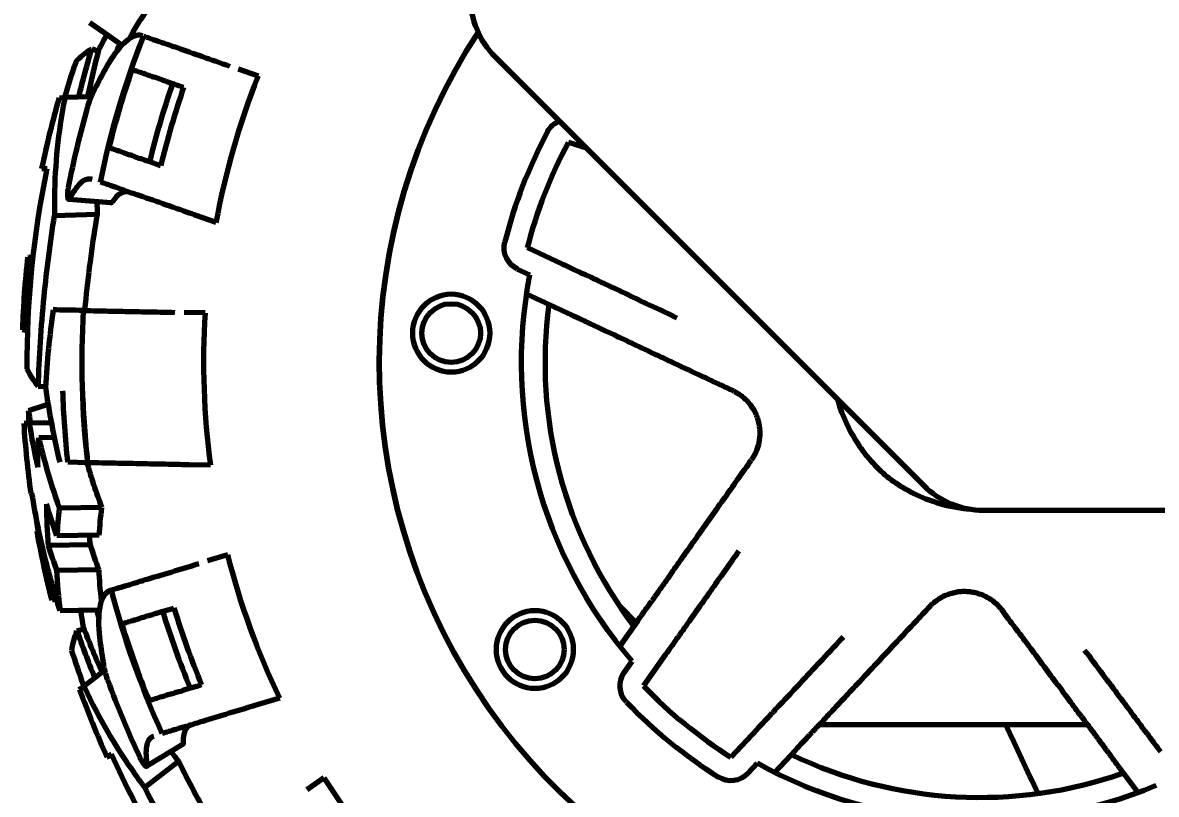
# Model space of a CAD drawing. Header units: millimetres. Extents: x 0 to 1189, y 0 to 841.
# Drawn here: x 534.58 to 582.82, y 286.58 to 319.4 of the extents above; entities that cross this region are included whole.
import ezdxf

# ---------------------------------------------------------------- set-up
doc = ezdxf.new("R2010")
doc.units = ezdxf.units.MM
doc.header["$LTSCALE"] = 0.75
doc.layers.add('FD_Dimensions', color=7, linetype='Continuous', lineweight=35)
doc.layers.add('Visible', color=7, linetype='Continuous', lineweight=70)
doc.styles.get("Standard").update_dxf_attribs({"font": 'arial.ttf'})
doc.dimstyles.new('Dim-ISO-25', dxfattribs={"dimtxt": 3.5, "dimasz": 3.5, "dimexe": 2.1, "dimexo": 2.1, "dimgap": 1.4, "dimtad": 1, "dimzin": 12, "dimdsep": 46, "dimtxsty": 'Standard', "dimcen": 0, "dimazin": 3, "dimtp": 0.1, "dimtm": 0.1, "dimtfac": 0.714286, "dimtmove": 0, "dimatfit": 3, "dimfxl": 1, "dimtzin": 12, "dimarcsym": 0})

# ---------------------------------------------------------------- blocks, each defined once
blk = doc.blocks.new('*D31')
at = {"layer": 'Defpoints', "color": 0, "transparency": 16777216}
for p in [(586.804795, 358.159183), (807.04622, 358.159183), (572.723978, 264.278999)]:
    blk.add_point(p, dxfattribs=at)
at = {"layer": 'FD_Dimensions', "color": 0, "lineweight": -2, "transparency": 16777216}
for p, q in [((588.904795, 358.159183), (809.14622, 358.159183)), ((807.04622, 267.778999), (807.04622, 354.659183)), ((574.823978, 264.278999), (809.14622, 264.278999))]:
    blk.add_line(p, q, dxfattribs=at)
at = {"layer": 'FD_Dimensions', "color": 0, "transparency": 16777216}
for points in [[(806.462887, 354.659183), (807.629554, 354.659183), (807.04622, 358.159183)], [(806.462887, 267.778999), (807.629554, 267.778999), (807.04622, 264.278999)]]:
    blk.add_solid(points, dxfattribs=at)
at = {"layer": 'FD_Dimensions', "color": 0, "transparency": 16777216, "insert": (803.858021, 311.219091), "char_height": 3.5, "attachment_point": 5, "rotation": 90}
blk.add_mtext('93.88', dxfattribs=at)

msp = doc.modelspace()

# ---------------------------------------------------------------- linework, layer by layer
at = {"layer": 'Visible', "extrusion": (0, 1, 0)}
for p, q in [((538.076, 318.956), (537.441, 319.404)), ((538.801, 318.446), (538.076, 318.956)), ((537.521, 318.298), (537.811, 318.193)), ((554.682, 317.955), (572.919, 299.717)), ((544.607, 317.136), (543.76, 317.431)), ((537.486, 316.253), (536.373, 316.218)), ((558.573, 314.064), (557.799, 314.305)), ((538.333, 311.737), (536.536, 311.884)), ((535.934, 311.201), (537.745, 311.259)), ((542.818, 310.908), (541.962, 311.205)), ((557.54, 309.138), (556.065, 309.829)), ((555.64, 308.924), (556.165, 308.678)), ((557.205, 307.307), (556.024, 307.861)), ((542.343, 307.054), (541.446, 307.072)), ((535.244, 303.926), (535.553, 303.936)), ((535.569, 303.128), (534.827, 302.898)), ((535.66, 303.156), (535.569, 303.128)), ((534.637, 302.366), (534.857, 302.37)), ((535.796, 302.383), (534.857, 302.37)), ((535.919, 301.76), (535.265, 301.75)), ((537.342, 300.685), (536.502, 300.702)), ((537.342, 300.685), (537.345, 300.685)), ((542.566, 300.577), (541.66, 300.596)), ((534.974, 299.371), (534.938, 299.37)), ((537.947, 298.775), (536.143, 298.749)), ((575.465, 298.663), (759.513, 298.663)), ((535.191, 297.777), (535.224, 297.788)), ((537.46, 297.185), (535.669, 297.159)), ((537.84, 297.598), (536.037, 297.573)), ((543.305, 296.765), (542.447, 296.505)), ((537.829, 296.129), (536.023, 296.104)), ((538.355, 295.269), (538.318, 295.258)), ((536.015, 294.892), (535.83, 294.835)), ((536.952, 294.399), (536.175, 294.388)), ((537.839, 294.411), (536.952, 294.399)), ((559.971, 294.598), (560.691, 293.877)), ((560.74, 293.946), (559.987, 292.88)), ((536.89, 293.539), (537.186, 293.625)), ((561.936, 292.52), (560.996, 291.19)), ((538.063, 291.864), (537.184, 291.182)), ((560.179, 291.767), (560.514, 292.24)), ((545.519, 290.674), (544.651, 290.412)), ((568.482, 289.547), (579.885, 289.547)), ((565.829, 289.347), (564.716, 288.157)), ((541.403, 288.709), (539.862, 287.772)), ((567.467, 288.463), (566.575, 287.51)), ((539.777, 286.865), (541.209, 287.977)), ((565.446, 287.474), (565.842, 287.897)), ((581.267, 287.696), (582.047, 286.65)), ((547.4, 287.277), (546.664, 286.765))]:
    msp.add_line(p, q, dxfattribs=at)
at = {"layer": 'Visible', "extrusion": (1e-16, 0, -1)}
for centre in [(-552.815, 306.198), (-556.375, 292.739)]:
    msp.add_circle(centre, 1.65, dxfattribs=at)
at = {"layer": 'Visible'}
for centre in [(552.815, 306.198), (556.375, 292.739)]:
    msp.add_circle(centre, 1.25, dxfattribs=at)
for centre, radius, start, end in [((557.227, 320.501), 3.6, 180, 225), ((575.305, 304.947), 25.55, 146.6602, 345.7614), ((575.305, 304.947), 39.034, 159.6618, 160.1552), ((575.305, 304.947), 35.842, 160.936, 166.4939), ((575.305, 304.947), 39.494, 164.0021, 169.1412), ((575.305, 304.947), 20.85, 151.8744, 165.7615), ((575.305, 304.947), 18.5, 172.3265, 217.3094), ((575.305, 304.947), 33.029, 176.3432, 187.6036), ((575.305, 304.947), 38.201, 181.8277, 186.4065), ((575.465, 302.263), 3.6, 225, 270), ((575.305, 304.947), 39.034, 195.6618, 196.1552), ((575.305, 304.947), 35.842, 196.936, 202.4939), ((575.305, 304.947), 39.494, 200.0021, 205.1412), ((575.305, 304.947), 19.85, 223.8744, 237.7615), ((575.305, 304.947), 20.85, 223.8744, 237.7615), ((575.305, 304.947), 18.5, 244.3265, 289.3094), ((575.305, 304.947), 33.029, 212.3432, 223.6036)]:
    msp.add_arc(centre, radius, start, end, dxfattribs=at)
at = {"layer": 'Visible', "extrusion": (1e-16, 0, -1)}
for centre, radius, start, end in [((-575.305, 304.947), 25.55, 194.2386, 33.3398), ((-575.305, 304.947), 38.198, 11.5928, 21.3217), ((-575.305, 304.947), 39, 19.9908, 20.3249), ((-575.305, 304.947), 40.53, 16.1457, 18.4041), ((-575.305, 304.947), 38.155, 13.8513, 19.0712), ((-575.305, 304.947), 33.029, 10.3964, 21.6568), ((-575.305, 304.947), 36.332, 13.583, 19.0656), ((-575.305, 304.947), 40.75, 11.6634, 16.0454), ((-557.799, 314.305), 1, 28.1256, 67.1555), ((-575.305, 304.947), 19.85, 14.2385, 28.1256), ((-575.305, 304.947), 40.53, 359.5959, 11.738), ((-556.065, 309.829), 1, 295.0991, 14.2385), ((-575.305, 304.947), 40.75, 1.9546, 6.3366), ((-575.305, 304.947), 19.5, 319.3336, 11.0305), ((-575.305, 304.947), 38.198, 353.5928, 3.3217), ((-575.305, 304.947), 39.034, 353.7563, 358.2365), ((-575.305, 304.947), 40.75, 352.1341, 356.3689), ((-575.305, 304.947), 40.75, 345.6311, 349.8659), ((-575.305, 304.947), 33.029, 334.3964, 345.6568), ((-575.305, 304.947), 38.198, 335.5928, 345.3217), ((-575.305, 304.947), 39, 343.9908, 344.3249), ((-575.305, 304.947), 36.332, 337.583, 343.0656), ((-575.305, 304.947), 38.155, 337.8513, 343.0712), ((-575.305, 304.947), 40.53, 340.1457, 342.4041), ((-560.996, 291.19), 1, 316.1256, 35.265), ((-575.305, 304.947), 40.75, 335.6634, 340.0454), ((-575.305, 304.947), 40.53, 323.5959, 335.738), ((-575.305, 304.947), 19.5, 247.3336, 299.0305), ((-564.716, 288.157), 1, 223.0991, 302.2385)]:
    msp.add_arc(centre, radius, start, end, dxfattribs=at)
for centre, major_axis, ratio, start_param, end_param in [((589.085, 297.968), (-52.716, 18.997), 0.196114, 0.08149, 0.150213), ((577.931, 307.272), (-39.803, 12.032), 0.922984, -0.082163, -0.028667), ((590.568, 307.326), (56.006, 1.777), 0.196114, 2.99138, 3.060103), ((582.204, 300.566), (46.986, 0.672), 0.707106, 3.159804, 3.197451), ((581.753, 306.122), (47.169, 0.673), 0.707106, 2.902593, 2.944348), ((585.066, 297.191), (47.247, 0.674), 0.579245, 3.181116, 3.224127), ((581.567, 304.63), (45.243, 0.643), 0.7071, 2.892808, 2.926871), ((590.556, 307.401), (53.814, 15.617), 0.196114, 3.223082, 3.291805), ((576.063, 308.372), (39.274, 13.661), 0.922984, 3.05943, 3.112925)]:
    msp.add_ellipse(centre, major_axis=major_axis, ratio=ratio, start_param=start_param, end_param=end_param, dxfattribs=at)
at = {"layer": 'Visible'}
for centre, major_axis, ratio, start_param, end_param in [((580.024, 302.595), (-45.325, 3.712), 0.768445, -0.330094, -0.300629), ((577.084, 301.925), (-41.573, 0.856), 0.922984, -0.115233, -0.028667), ((581.966, 306.289), (47.378, 0.675), 0.707105, 3.238675, 3.295086), ((585.104, 297.149), (49.09, 0.702), 0.579244, 3.060617, 3.102012), ((581.651, 304.635), (47.078, 0.671), 0.707105, 3.347881, 3.380548), ((580.506, 305.818), (38.851, 23.638), 0.768445, 2.811499, 2.840964)]:
    msp.add_ellipse(centre, major_axis=major_axis, ratio=ratio, start_param=start_param, end_param=end_param, dxfattribs=at)
for points in [[(539.122, 318.722), (539.339, 319.112), (539.567, 319.487), (539.803, 319.841)], [(537.826, 318.247), (537.932, 318.465), (538.042, 318.683), (538.155, 318.901)], [(536.961, 316.236), (537.138, 316.939), (537.325, 317.627), (537.521, 318.298)], [(536.142, 316.21), (536.142, 316.21), (536.217, 316.213), (536.373, 316.218)], [(535.622, 313.192), (535.47, 313.188), (535.396, 313.185), (535.396, 313.185)], [(534.804, 309.445), (534.804, 309.445), (534.873, 309.42), (535.017, 309.368)], [(560.369, 307.813), (560.368, 307.814), (560.368, 307.814), (560.367, 307.814)], [(537.171, 307.16), (536.683, 307.171), (536.244, 307.18), (535.877, 307.187)], [(534.796, 306.259), (534.649, 306.312), (534.579, 306.337), (534.579, 306.337)], [(535.55, 303.88), (535.699, 302.84), (535.9, 301.776), (536.157, 300.709)], [(569.254, 303.383), (569.257, 303.372), (569.26, 303.36), (569.263, 303.349)], [(534.929, 302.371), (534.893, 302.545), (534.858, 302.72), (534.827, 302.898)], [(534.827, 302.898), (534.827, 302.722), (534.829, 302.546), (534.831, 302.369)], [(537.947, 298.775), (537.709, 299.411), (537.499, 300.049), (537.319, 300.685)], [(535.592, 298.926), (535.595, 298.339), (535.621, 297.749), (535.669, 297.159)], [(535.111, 298.581), (535.146, 298.315), (535.184, 298.051), (535.224, 297.788)], [(537.46, 297.185), (537.448, 297.321), (537.438, 297.457), (537.429, 297.593)], [(536.023, 296.104), (536.043, 295.55), (536.094, 294.974), (536.175, 294.388)], [(537.935, 294.823), (537.882, 295.267), (537.847, 295.704), (537.829, 296.129)], [(563.74, 295.071), (563.74, 295.07), (563.739, 295.069), (563.739, 295.069)], [(537.166, 293.677), (537.125, 293.916), (537.085, 294.157), (537.048, 294.4)], [(537.649, 291.543), (537.378, 292.214), (537.125, 292.881), (536.89, 293.539)], [(567.964, 291.628), (567.963, 291.627), (567.963, 291.627), (567.962, 291.626)], [(537.001, 291.04), (537.001, 291.04), (537.06, 291.086), (537.184, 291.182)], [(581.124, 290.896), (581.125, 290.896), (581.125, 290.895), (581.126, 290.895)], [(576.401, 289.547), (576.851, 288.586), (577.312, 287.602), (577.775, 286.613)], [(538.355, 288.293), (538.234, 288.199), (538.176, 288.154), (538.176, 288.154)]]:
    msp.add_open_spline(points, degree=3, dxfattribs=at)
for points, knots in [([(539.685, 318.849), (539.645, 318.863), (539.602, 318.871), (539.359, 318.881), (539.127, 318.763), (538.634, 318.288), (538.377, 317.939), (538.107, 317.462), (538.089, 317.429), (538.071, 317.396)], [2.3628766, 2.3628766, 2.3628766, 2.3628766, 2.4067943, 2.4067943, 2.6057136, 2.6057136, 2.8021395, 2.8021395, 2.8164491, 2.8164491, 2.8164491, 2.8164491]), ([(539.721, 318.836), (539.877, 318.782), (540.074, 318.713), (540.563, 318.543), (540.865, 318.438), (541.473, 318.227), (541.836, 318.101), (542.603, 317.834), (543.007, 317.693), (543.393, 317.559)], [-4.0816675, -4.0816675, -4.0816675, -4.0816675, -3.9618291, -3.9618291, -3.8252836, -3.8252836, -3.6886674, -3.6886674, -3.5563533, -3.5563533, -3.5563533, -3.5563533]), ([(539.244, 317.414), (539.393, 317.362), (539.575, 317.299), (540.045, 317.135), (540.347, 317.03), (540.881, 316.844), (541.145, 316.753), (541.429, 316.654)], [-4.069161, -4.069161, -4.069161, -4.069161, -3.9594341, -3.9594341, -3.8229021, -3.8229021, -3.7194059, -3.7194059, -3.7194059, -3.7194059]), ([(536.373, 316.218), (536.349, 316.097), (536.326, 315.975), (536.058, 314.503), (535.93, 313.116), (535.928, 311.555), (535.93, 311.378), (535.934, 311.201)], [-6.7908419, -6.7908419, -6.7908419, -6.7908419, -6.742069, -6.742069, -6.2007054, -6.2007054, -6.1314654, -6.1314654, -6.1314654, -6.1314654]), ([(537.577, 316.455), (537.556, 316.414), (537.536, 316.37), (537.478, 316.239), (537.443, 316.147), (537.389, 315.993), (537.371, 315.934), (537.353, 315.875), (537.349, 315.861), (537.344, 315.846), (537.34, 315.832)], [0.57737748, 0.57737748, 0.57737748, 0.57737748, 0.59475125, 0.59475125, 0.62625191, 0.62625191, 0.6448508, 0.6448508, 0.6448508, 0.64934478, 0.64934478, 0.64934478, 0.64934478]), ([(540.454, 313.318), (540.167, 313.418), (539.901, 313.511), (539.363, 313.698), (539.06, 313.803), (538.591, 313.966), (538.408, 314.03), (538.259, 314.082)], [-0.6503544, -0.6503544, -0.6503544, -0.6503544, -0.5458766, -0.5458766, -0.409261, -0.409261, -0.2999653, -0.2999653, -0.2999653, -0.2999653]), ([(536.619, 311.973), (536.771, 312.268), (536.928, 312.487), (537.24, 312.752), (537.391, 312.795), (537.531, 312.747)], [-0.3219243, -0.3219243, -0.3219243, -0.3219243, -0.1609373, -0.1609373, 0, 0, 0, 0]), ([(541.591, 311.334), (541.199, 311.471), (540.788, 311.614), (540.01, 311.885), (539.644, 312.012), (539.032, 312.225), (538.728, 312.33), (538.239, 312.501), (538.042, 312.569), (537.886, 312.623)], [-0.8176817, -0.8176817, -0.8176817, -0.8176817, -0.683213, -0.683213, -0.5456153, -0.5456153, -0.4089137, -0.4089137, -0.2898807, -0.2898807, -0.2898807, -0.2898807]), ([(536.518, 312.387), (536.511, 312.352), (536.505, 312.317), (536.494, 312.237), (536.489, 312.192), (536.483, 312.094), (536.483, 312.043), (536.489, 311.963), (536.496, 311.933), (536.515, 311.892), (536.527, 311.882), (536.558, 311.887), (536.576, 311.903), (536.603, 311.944), (536.611, 311.958), (536.619, 311.973)], [0.0011854, 0.0011854, 0.0011854, 0.0011854, 0.0118921, 0.0118921, 0.0261366, 0.0261366, 0.045713, 0.045713, 0.0638758, 0.0638758, 0.0833592, 0.0833592, 0.1044028, 0.1044028, 0.1129139, 0.1129139, 0.1129139, 0.1129139]), ([(538.394, 311.784), (538.513, 311.955), (538.634, 312.08), (538.87, 312.222), (538.984, 312.24), (539.093, 312.203), (539.094, 312.203), (539.095, 312.203)], [-0.2529301, -0.2529301, -0.2529301, -0.2529301, -0.1264637, -0.1264637, -0.0014004, -0.0014004, 0, 0, 0, 0]), ([(537.742, 311.786), (537.741, 311.67), (537.741, 311.554), (537.743, 311.379), (537.744, 311.319), (537.745, 311.259)], [17.2760773, 17.2760773, 17.2760773, 17.2760773, 17.32127312, 17.32127312, 17.3447499, 17.3447499, 17.3447499, 17.3447499]), ([(538.333, 311.737), (538.335, 311.737), (538.337, 311.737), (538.355, 311.74), (538.374, 311.755), (538.394, 311.784)], [0.08069478, 0.08069478, 0.08069478, 0.08069478, 0.08342407, 0.08342407, 0.10432825, 0.10432825, 0.10432825, 0.10432825]), ([(535.244, 303.926), (535.282, 305.171), (535.363, 306.453), (535.604, 308.901), (535.752, 310.053), (535.934, 311.201)], [11.0190937, 11.0190937, 11.0190937, 11.0190937, 11.4175674, 11.4175674, 11.7676704, 11.7676704, 11.7676704, 11.7676704]), ([(537.745, 311.259), (537.544, 310.061), (537.383, 308.858), (537.245, 307.495), (537.228, 307.327), (537.213, 307.16)], [-11.8170159, -11.8170159, -11.8170159, -11.8170159, -11.4510759, -11.4510759, -11.3995009, -11.3995009, -11.3995009, -11.3995009]), ([(541.962, 311.205), (541.844, 311.246), (541.704, 311.295), (541.594, 311.333), (541.592, 311.334), (541.591, 311.334)], [0.44681284, 0.44681284, 0.44681284, 0.44681284, 0.48438099, 0.48438099, 0.4848196, 0.4848196, 0.4848196, 0.4848196]), ([(557.54, 309.138), (557.655, 309.085), (557.79, 309.021), (558.002, 308.922), (558.117, 308.868), (558.278, 308.793), (558.353, 308.757), (558.435, 308.719), (558.46, 308.708), (558.465, 308.705)], [0.1496318, 0.1496318, 0.1496318, 0.1496318, 0.18774, 0.18774, 0.2254658, 0.2254658, 0.2626701, 0.2626701, 0.2949946, 0.2949946, 0.2949946, 0.2949946]), ([(560.369, 307.814), (559.979, 307.996), (559.652, 308.149), (559.102, 308.407), (558.849, 308.525), (558.57, 308.656), (558.499, 308.689), (558.465, 308.705)], [-8.9311151, -8.9311151, -8.9311151, -8.9311151, -8.6641467, -8.6641467, -8.3525826, -8.3525826, -8.1341697, -8.1341697, -8.1341697, -8.1341697]), ([(560.369, 307.814), (560.601, 307.705), (560.896, 307.566), (561.665, 307.206), (562.092, 307.006), (562.42, 306.852)], [0.000128, 0.000128, 0.000128, 0.000128, 0.1731678, 0.1731678, 0.3834243, 0.3834243, 0.3834243, 0.3834243]), ([(558.158, 306.861), (558.152, 306.864), (558.127, 306.876), (558.044, 306.914), (557.967, 306.951), (557.802, 307.028), (557.684, 307.083), (557.465, 307.186), (557.325, 307.252), (557.205, 307.307)], [-0.2991643, -0.2991643, -0.2991643, -0.2991643, -0.2671844, -0.2671844, -0.2297487, -0.2297487, -0.1911184, -0.1911184, -0.151607, -0.151607, -0.151607, -0.151607]), ([(537.171, 307.16), (537.336, 307.157), (537.544, 307.153), (538.062, 307.142), (538.382, 307.136), (539.026, 307.122), (539.409, 307.114), (540.222, 307.098), (540.649, 307.089), (541.058, 307.08)], [0.2897036, 0.2897036, 0.2897036, 0.2897036, 0.409542, 0.409542, 0.5460875, 0.5460875, 0.6827036, 0.6827036, 0.8150178, 0.8150178, 0.8150178, 0.8150178]), ([(559.677, 306.15), (559.4, 306.28), (559.162, 306.391), (558.712, 306.602), (558.491, 306.705), (558.25, 306.818), (558.188, 306.847), (558.158, 306.861)], [-8.561496, -8.561496, -8.561496, -8.561496, -8.3514854, -8.3514854, -8.0644363, -8.0644363, -7.8703579, -7.8703579, -7.8703579, -7.8703579]), ([(561.32, 305.38), (560.96, 305.548), (560.637, 305.7), (560.081, 305.96), (559.852, 306.068), (559.677, 306.15)], [-0.2881047, -0.2881047, -0.2881047, -0.2881047, -0.1440088, -0.1440088, -0.0000001, -0.0000001, -0.0000001, -0.0000001]), ([(561.321, 305.38), (561.893, 305.111), (562.483, 304.835), (563.394, 304.409), (563.702, 304.264), (564.214, 304.025), (564.52, 303.881), (564.793, 303.753)], [0.0001795, 0.0001795, 0.0001795, 0.0001795, 0.228271, 0.228271, 0.3626383, 0.3626383, 0.4968343, 0.4968343, 0.4968343, 0.4968343]), ([(564.793, 303.753), (564.838, 303.732), (564.882, 303.709), (565.113, 303.579), (565.292, 303.439), (565.543, 303.153), (565.628, 303.033), (565.739, 302.829), (565.775, 302.754), (565.834, 302.604), (565.858, 302.529), (565.878, 302.453)], [-0.1895415, -0.1895415, -0.1895415, -0.1895415, -0.1716037, -0.1716037, -0.09499, -0.09499, -0.0487184, -0.0487184, -0.0235669, -0.0235669, -0.000001, -0.000001, -0.000001, -0.000001]), ([(569.263, 303.349), (569.45, 302.641), (569.774, 302.037), (570.424, 300.997), (570.893, 300.48), (571.356, 300.103)], [-0.2899558, -0.2899558, -0.2899558, -0.2899558, -0.1791526, -0.1791526, 0, 0, 0, 0]), ([(565.878, 302.453), (565.899, 302.377), (565.914, 302.301), (565.937, 302.141), (565.943, 302.058), (565.947, 301.825), (565.933, 301.679), (565.856, 301.308), (565.771, 301.098), (565.634, 300.87), (565.607, 300.828), (565.578, 300.787)], [-0.1902038, -0.1902038, -0.1902038, -0.1902038, -0.1665355, -0.1665355, -0.1413064, -0.1413064, -0.0947988, -0.0947988, -0.0182444, -0.0182444, -0.000001, -0.000001, -0.000001, -0.000001]), ([(535.265, 301.75), (535.349, 301.376), (535.443, 301), (535.719, 299.999), (535.918, 299.373), (536.143, 298.749)], [6.9396716, 6.9396716, 6.9396716, 6.9396716, 7.0928763, 7.0928763, 7.3462138, 7.3462138, 7.3462138, 7.3462138]), ([(541.268, 300.604), (540.852, 300.612), (540.417, 300.621), (539.593, 300.638), (539.206, 300.646), (538.558, 300.66), (538.237, 300.666), (537.719, 300.677), (537.511, 300.681), (537.345, 300.685)], [3.5813627, 3.5813627, 3.5813627, 3.5813627, 3.7158313, 3.7158313, 3.8534291, 3.8534291, 3.9901307, 3.9901307, 4.1091636, 4.1091636, 4.1091636, 4.1091636]), ([(541.66, 300.596), (541.535, 300.598), (541.387, 300.601), (541.27, 300.604), (541.269, 300.604), (541.268, 300.604)], [0.44681284, 0.44681284, 0.44681284, 0.44681284, 0.48438099, 0.48438099, 0.4848196, 0.4848196, 0.4848196, 0.4848196]), ([(563.364, 297.657), (563.729, 298.173), (564.105, 298.704), (564.686, 299.525), (564.882, 299.803), (565.208, 300.265), (565.404, 300.541), (565.578, 300.787)], [-0.4080662, -0.4080662, -0.4080662, -0.4080662, -0.2206611, -0.2206611, -0.1102605, -0.1102605, -0.000001, -0.000001, -0.000001, -0.000001]), ([(571.356, 300.103), (571.822, 299.723), (572.428, 299.366), (573.563, 298.947), (574.179, 298.763), (574.869, 298.713)], [-0.5735468, -0.5735468, -0.5735468, -0.5735468, -0.2180107, -0.2180107, -0.008977, -0.008977, -0.008977, -0.008977]), ([(536.175, 294.388), (535.958, 295.057), (535.76, 295.735), (535.335, 297.397), (535.133, 298.387), (534.974, 299.371)], [17.408031, 17.408031, 17.408031, 17.408031, 17.632683, 17.632683, 17.9554931, 17.9554931, 17.9554931, 17.9554931]), ([(562.316, 296.174), (562.428, 296.332), (562.574, 296.539), (562.928, 297.039), (563.134, 297.331), (563.364, 297.656)], [-0.2877058, -0.2877058, -0.2877058, -0.2877058, -0.1439315, -0.1439315, -0.0000769, -0.0000769, -0.0000769, -0.0000769]), ([(565.048, 296.92), (564.838, 296.624), (564.566, 296.239), (564.076, 295.546), (563.888, 295.28), (563.74, 295.07)], [0.000001, 0.000001, 0.000001, 0.000001, 0.1317049, 0.1317049, 0.240232, 0.240232, 0.240232, 0.240232]), ([(538.353, 295.268), (538.512, 295.316), (538.711, 295.376), (539.207, 295.526), (539.513, 295.619), (540.129, 295.805), (540.496, 295.916), (541.274, 296.151), (541.684, 296.275), (542.075, 296.393)], [-4.0816675, -4.0816675, -4.0816675, -4.0816675, -3.9618291, -3.9618291, -3.8252836, -3.8252836, -3.6886674, -3.6886674, -3.5563533, -3.5563533, -3.5563533, -3.5563533]), ([(562.316, 296.174), (562.139, 295.924), (561.988, 295.71), (561.701, 295.304), (561.56, 295.105), (561.406, 294.887), (561.367, 294.832), (561.347, 294.804)], [1.8083544, 1.8083544, 1.8083544, 1.8083544, 2.0183642, 2.0183642, 2.3054133, 2.3054133, 2.4994917, 2.4994917, 2.4994917, 2.4994917]), ([(538.317, 295.257), (538.276, 295.245), (538.237, 295.226), (538.034, 295.091), (537.916, 294.86), (537.796, 294.186), (537.794, 293.752), (537.855, 293.208), (537.86, 293.171), (537.864, 293.133)], [2.3628766, 2.3628766, 2.3628766, 2.3628766, 2.4067943, 2.4067943, 2.6057136, 2.6057136, 2.8021395, 2.8021395, 2.8164491, 2.8164491, 2.8164491, 2.8164491]), ([(560.74, 293.946), (560.816, 294.053), (560.906, 294.18), (561.045, 294.377), (561.12, 294.484), (561.226, 294.632), (561.275, 294.702), (561.328, 294.776), (561.344, 294.799), (561.347, 294.804)], [-0.455571, -0.455571, -0.455571, -0.455571, -0.4160596, -0.4160596, -0.3774293, -0.3774293, -0.3399935, -0.3399935, -0.3080137, -0.3080137, -0.3080137, -0.3080137]), ([(563.74, 295.07), (563.492, 294.719), (563.283, 294.424), (562.932, 293.928), (562.771, 293.7), (562.593, 293.449), (562.547, 293.384), (562.526, 293.354)], [1.7902439, 1.7902439, 1.7902439, 1.7902439, 2.0572112, 2.0572112, 2.3687753, 2.3687753, 2.5871882, 2.5871882, 2.5871882, 2.5871882]), ([(573.192, 294.581), (573.226, 294.617), (573.261, 294.652), (573.456, 294.832), (573.645, 294.959), (573.994, 295.109), (574.135, 295.152), (574.363, 295.195), (574.446, 295.206), (574.607, 295.216), (574.685, 295.216), (574.764, 295.212)], [-0.1895415, -0.1895415, -0.1895415, -0.1895415, -0.1716037, -0.1716037, -0.09499, -0.09499, -0.0487184, -0.0487184, -0.0235669, -0.0235669, -0.000001, -0.000001, -0.000001, -0.000001]), ([(574.764, 295.212), (574.842, 295.207), (574.92, 295.198), (575.079, 295.17), (575.159, 295.151), (575.382, 295.083), (575.517, 295.024), (575.847, 294.836), (576.02, 294.69), (576.194, 294.49), (576.225, 294.451), (576.255, 294.411)], [-0.1902038, -0.1902038, -0.1902038, -0.1902038, -0.1665355, -0.1665355, -0.1413064, -0.1413064, -0.0947988, -0.0947988, -0.0182444, -0.0182444, -0.000001, -0.000001, -0.000001, -0.000001]), ([(538.803, 293.837), (538.954, 293.883), (539.139, 293.939), (539.615, 294.082), (539.921, 294.175), (540.463, 294.339), (540.73, 294.419), (541.017, 294.506)], [-4.069161, -4.069161, -4.069161, -4.069161, -3.9594341, -3.9594341, -3.8229021, -3.8229021, -3.7194059, -3.7194059, -3.7194059, -3.7194059]), ([(570.572, 291.782), (571.004, 292.243), (571.449, 292.719), (572.136, 293.453), (572.369, 293.701), (572.755, 294.114), (572.986, 294.361), (573.192, 294.581)], [0.0001795, 0.0001795, 0.0001795, 0.0001795, 0.228271, 0.228271, 0.3626383, 0.3626383, 0.4968343, 0.4968343, 0.4968343, 0.4968343]), ([(578.549, 291.338), (578.171, 291.845), (577.781, 292.366), (577.18, 293.172), (576.976, 293.445), (576.638, 293.898), (576.436, 294.169), (576.255, 294.411)], [-0.4080662, -0.4080662, -0.4080662, -0.4080662, -0.2206611, -0.2206611, -0.1102605, -0.1102605, -0.000001, -0.000001, -0.000001, -0.000001]), ([(562.526, 293.354), (562.523, 293.349), (562.507, 293.327), (562.455, 293.253), (562.407, 293.185), (562.304, 293.04), (562.231, 292.937), (562.096, 292.746), (562.01, 292.624), (561.936, 292.52)], [0.3038444, 0.3038444, 0.3038444, 0.3038444, 0.3361689, 0.3361689, 0.3733732, 0.3733732, 0.411099, 0.411099, 0.4492072, 0.4492072, 0.4492072, 0.4492072]), ([(567.963, 291.628), (568.139, 291.815), (568.361, 292.053), (568.941, 292.673), (569.264, 293.017), (569.511, 293.282)], [0.000128, 0.000128, 0.000128, 0.000128, 0.1731678, 0.1731678, 0.3834243, 0.3834243, 0.3834243, 0.3834243]), ([(579.77, 292.712), (579.987, 292.421), (580.269, 292.043), (580.776, 291.363), (580.971, 291.102), (581.125, 290.897)], [0.000001, 0.000001, 0.000001, 0.000001, 0.1317049, 0.1317049, 0.240232, 0.240232, 0.240232, 0.240232]), ([(538.018, 292.081), (538.026, 292.036), (538.035, 291.988), (538.065, 291.849), (538.091, 291.753), (538.138, 291.597), (538.157, 291.539), (538.178, 291.48), (538.183, 291.466), (538.188, 291.452), (538.193, 291.438)], [0.57737749, 0.57737749, 0.57737749, 0.57737749, 0.59475126, 0.59475126, 0.62625191, 0.62625191, 0.6448508, 0.6448508, 0.6448508, 0.64934479, 0.64934479, 0.64934479, 0.64934479]), ([(567.963, 291.628), (567.67, 291.314), (567.423, 291.05), (567.007, 290.606), (566.817, 290.403), (566.606, 290.178), (566.552, 290.12), (566.527, 290.093)], [-8.9311151, -8.9311151, -8.9311151, -8.9311151, -8.6641467, -8.6641467, -8.3525826, -8.3525826, -8.1341697, -8.1341697, -8.1341697, -8.1341697]), ([(570.572, 291.781), (570.3, 291.491), (570.056, 291.23), (569.637, 290.782), (569.464, 290.597), (569.332, 290.456)], [-0.2881047, -0.2881047, -0.2881047, -0.2881047, -0.1440088, -0.1440088, -0.0000001, -0.0000001, -0.0000001, -0.0000001]), ([(537.184, 291.182), (537.236, 291.07), (537.288, 290.958), (537.937, 289.609), (538.648, 288.412), (539.564, 287.148), (539.67, 287.006), (539.777, 286.865)], [-6.7908419, -6.7908419, -6.7908419, -6.7908419, -6.742069, -6.742069, -6.2007054, -6.2007054, -6.1314654, -6.1314654, -6.1314654, -6.1314654]), ([(542.19, 291.235), (541.899, 291.147), (541.629, 291.065), (541.084, 290.9), (540.777, 290.808), (540.301, 290.664), (540.116, 290.608), (539.965, 290.562)], [-0.6503544, -0.6503544, -0.6503544, -0.6503544, -0.5458766, -0.5458766, -0.409261, -0.409261, -0.2999653, -0.2999653, -0.2999653, -0.2999653]), ([(579.635, 289.883), (579.519, 290.038), (579.368, 290.241), (579.001, 290.732), (578.787, 291.019), (578.549, 291.337)], [-0.2877058, -0.2877058, -0.2877058, -0.2877058, -0.1439315, -0.1439315, -0.0000769, -0.0000769, -0.0000769, -0.0000769]), ([(581.125, 290.897), (581.382, 290.551), (581.598, 290.262), (581.961, 289.775), (582.128, 289.551), (582.313, 289.304), (582.36, 289.241), (582.382, 289.212)], [1.7902439, 1.7902439, 1.7902439, 1.7902439, 2.0572112, 2.0572112, 2.3687753, 2.3687753, 2.5871882, 2.5871882, 2.5871882, 2.5871882]), ([(544.651, 290.412), (544.532, 290.375), (544.39, 290.333), (544.278, 290.299), (544.277, 290.299), (544.276, 290.298)], [0.44681284, 0.44681284, 0.44681284, 0.44681284, 0.48438099, 0.48438099, 0.4848196, 0.4848196, 0.4848196, 0.4848196]), ([(569.332, 290.456), (569.123, 290.232), (568.944, 290.041), (568.604, 289.678), (568.437, 289.499), (568.255, 289.305), (568.209, 289.255), (568.186, 289.231)], [-8.561496, -8.561496, -8.561496, -8.561496, -8.3514854, -8.3514854, -8.0644363, -8.0644363, -7.8703579, -7.8703579, -7.8703579, -7.8703579]), ([(544.276, 290.298), (543.878, 290.178), (543.461, 290.052), (542.673, 289.814), (542.302, 289.702), (541.681, 289.514), (541.374, 289.421), (540.878, 289.271), (540.679, 289.211), (540.52, 289.163)], [-0.8176817, -0.8176817, -0.8176817, -0.8176817, -0.683213, -0.683213, -0.5456153, -0.5456153, -0.4089137, -0.4089137, -0.2898807, -0.2898807, -0.2898807, -0.2898807]), ([(565.829, 289.347), (565.916, 289.44), (566.018, 289.549), (566.178, 289.72), (566.264, 289.812), (566.386, 289.942), (566.443, 290.003), (566.504, 290.068), (566.523, 290.089), (566.527, 290.093)], [0.1496318, 0.1496318, 0.1496318, 0.1496318, 0.18774, 0.18774, 0.2254658, 0.2254658, 0.2626701, 0.2626701, 0.2949946, 0.2949946, 0.2949946, 0.2949946]), ([(541.425, 288.782), (541.42, 288.991), (541.445, 289.163), (541.552, 289.416), (541.634, 289.498), (541.744, 289.533), (541.745, 289.533), (541.746, 289.534)], [-0.2529301, -0.2529301, -0.2529301, -0.2529301, -0.1264637, -0.1264637, -0.0014004, -0.0014004, 0, 0, 0, 0]), ([(579.635, 289.883), (579.818, 289.638), (579.974, 289.428), (580.272, 289.029), (580.418, 288.833), (580.577, 288.62), (580.618, 288.565), (580.638, 288.539)], [1.8083544, 1.8083544, 1.8083544, 1.8083544, 2.0183642, 2.0183642, 2.3054133, 2.3054133, 2.4994917, 2.4994917, 2.4994917, 2.4994917]), ([(539.878, 287.892), (539.827, 288.22), (539.826, 288.49), (539.922, 288.887), (540.019, 289.011), (540.161, 289.054)], [-0.3219243, -0.3219243, -0.3219243, -0.3219243, -0.1609373, -0.1609373, 0, 0, 0, 0]), ([(568.186, 289.231), (568.181, 289.226), (568.162, 289.206), (568.1, 289.139), (568.042, 289.077), (567.917, 288.944), (567.828, 288.849), (567.663, 288.673), (567.557, 288.559), (567.467, 288.463)], [-0.2991643, -0.2991643, -0.2991643, -0.2991643, -0.2671844, -0.2671844, -0.2297487, -0.2297487, -0.1911184, -0.1911184, -0.151607, -0.151607, -0.151607, -0.151607]), ([(582.382, 289.212), (582.385, 289.207), (582.402, 289.185), (582.456, 289.113), (582.506, 289.046), (582.612, 288.903), (582.687, 288.802), (582.827, 288.614), (582.917, 288.495), (582.993, 288.393)], [0.3038444, 0.3038444, 0.3038444, 0.3038444, 0.3361689, 0.3361689, 0.3733732, 0.3733732, 0.411099, 0.411099, 0.4492072, 0.4492072, 0.4492072, 0.4492072]), ([(541.403, 288.709), (541.404, 288.71), (541.406, 288.711), (541.42, 288.724), (541.425, 288.748), (541.425, 288.782)], [0.08069478, 0.08069478, 0.08069478, 0.08069478, 0.08342407, 0.08342407, 0.10432825, 0.10432825, 0.10432825, 0.10432825]), ([(581.267, 287.696), (581.188, 287.801), (581.095, 287.926), (580.951, 288.119), (580.873, 288.224), (580.764, 288.37), (580.713, 288.438), (580.659, 288.511), (580.642, 288.533), (580.638, 288.539)], [-0.455571, -0.455571, -0.455571, -0.455571, -0.4160596, -0.4160596, -0.3774293, -0.3774293, -0.3399935, -0.3399935, -0.3080137, -0.3080137, -0.3080137, -0.3080137]), ([(539.552, 288.168), (539.567, 288.136), (539.583, 288.104), (539.621, 288.032), (539.644, 287.993), (539.697, 287.91), (539.726, 287.869), (539.779, 287.808), (539.801, 287.788), (539.841, 287.765), (539.857, 287.765), (539.879, 287.787), (539.884, 287.811), (539.882, 287.859), (539.88, 287.875), (539.878, 287.892)], [0.0011854, 0.0011854, 0.0011854, 0.0011854, 0.0118921, 0.0118921, 0.0261366, 0.0261366, 0.045713, 0.045713, 0.0638758, 0.0638758, 0.0833592, 0.0833592, 0.1044028, 0.1044028, 0.1129139, 0.1129139, 0.1129139, 0.1129139]), ([(540.896, 288.401), (540.964, 288.307), (541.032, 288.213), (541.137, 288.072), (541.173, 288.024), (541.209, 287.977)], [17.2760773, 17.2760773, 17.2760773, 17.2760773, 17.32127312, 17.32127312, 17.3447499, 17.3447499, 17.3447499, 17.3447499]), ([(541.209, 287.977), (541.418, 287.556), (541.633, 287.137), (542.282, 285.912), (542.728, 285.119), (543.187, 284.347)], [-2.189382, -2.189382, -2.189382, -2.189382, -2.0480289, -2.0480289, -1.7727264, -1.7727264, -1.7727264, -1.7727264]), ([(543.496, 280.574), (543.38, 280.744), (543.264, 280.916), (542.201, 282.513), (541.289, 284.029), (540.212, 286.023), (539.992, 286.443), (539.777, 286.865)], [1.4412238, 1.4412238, 1.4412238, 1.4412238, 1.506827, 1.506827, 2.0457096, 2.0457096, 2.1881347, 2.1881347, 2.1881347, 2.1881347])]:
    msp.add_open_spline(points, degree=3, knots=knots, dxfattribs=at)

# ---------------------------------------------------------------- dimensions: what is measured, and where the dimension line sits
at = {"layer": 'FD_Dimensions'}
dim = msp.add_linear_dim(base=(807.046, 358.159), p1=(572.724, 264.279), p2=(586.805, 358.159), angle=90, dimstyle='Dim-ISO-25', override={"dimlfac": 1, "dimclrd": 0, "dimclre": 0}, dxfattribs=at)
dim.commit()
dim.dimension.update_dxf_attribs({"geometry": '*D31', "text_midpoint": (803.858, 311.219)})

doc.saveas('drawing.dxf')
